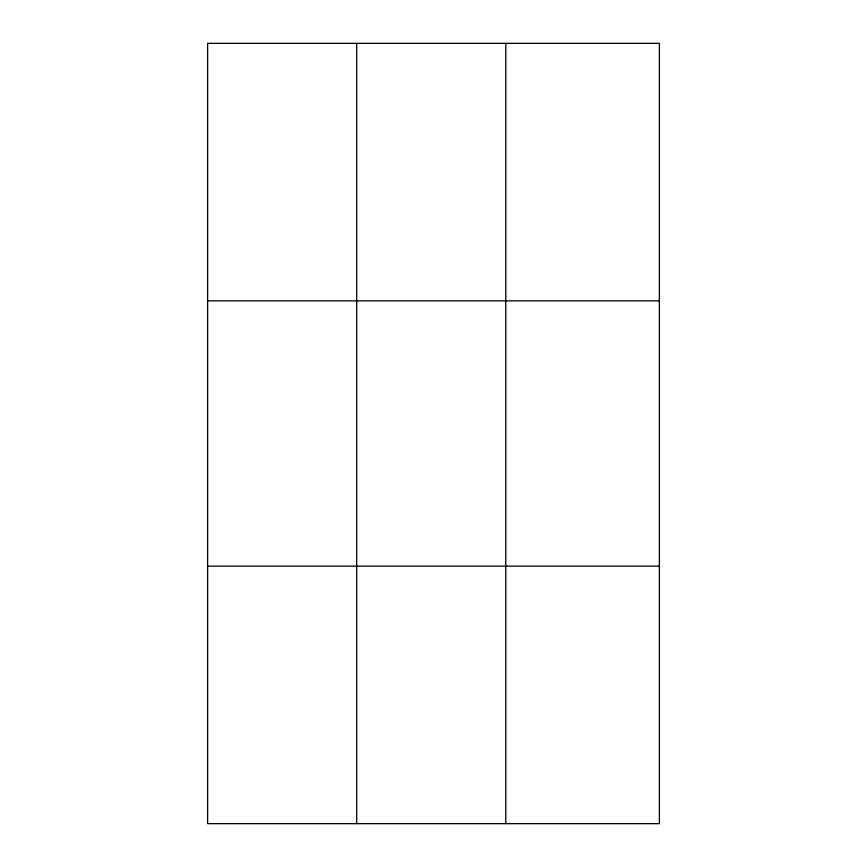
<?xml version="1.0" encoding="UTF-8"?>
<svg xmlns="http://www.w3.org/2000/svg" width="867" height="867" viewBox="0 0 867 867"><rect width="100%" height="100%" fill="white"/><g stroke="black" fill="none" stroke-linecap="round" stroke-linejoin="round"><path stroke-width="1.3" d="M356.695 43.35L356.695 823.65M505.786 43.35L505.786 823.65M207.614 300.849L659.386 300.849M207.614 566.151L659.386 566.151M659.386 694.901L659.386 823.65L207.614 823.65L207.614 43.35L659.386 43.35L659.386 694.901"/></g></svg>
